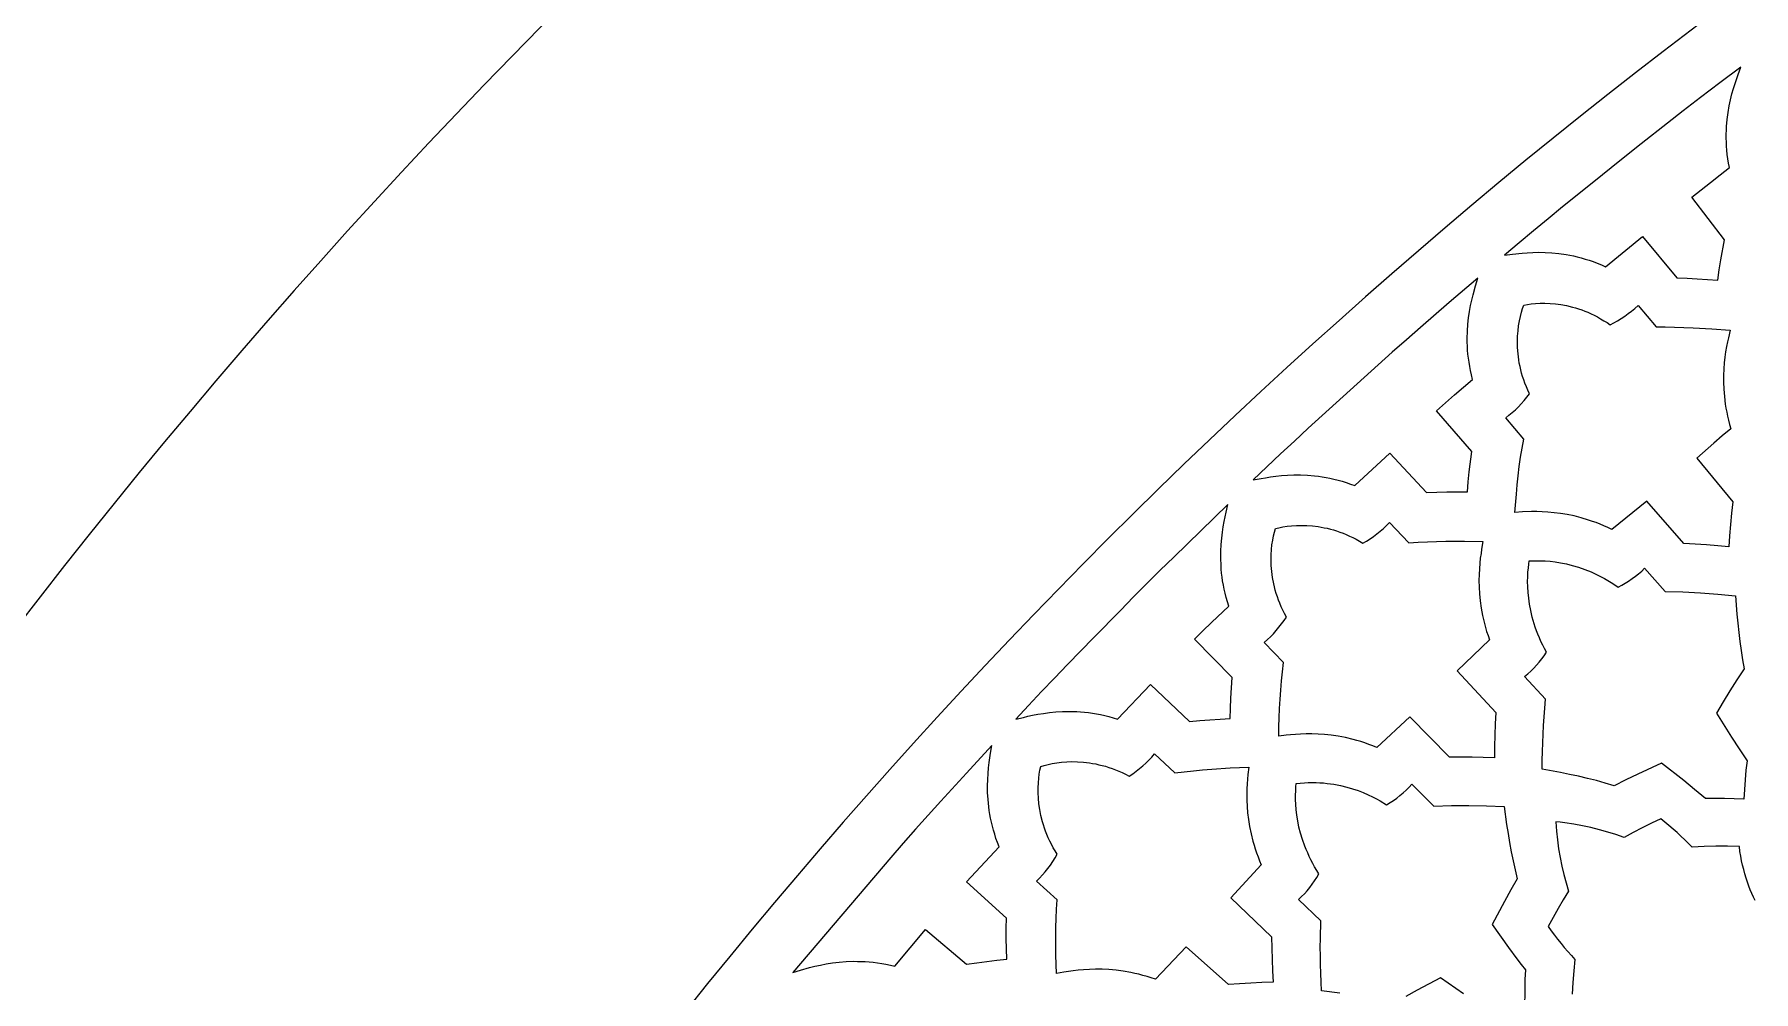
# Model space of a CAD drawing. Extents: x -550 to 550, y -550 to 550.
# Drawn here: x -434.4 to -288, y 304.4 to 385.9 of the extents above; entities that cross this region are included whole.
import ezdxf

# ---------------------------------------------------------------- set-up
doc = ezdxf.new("R2010")
doc.units = 0
doc.layers.add('LAYER_1', color=18, linetype='CONTINUOUS')
doc.layers.add('LAYER_10', color=4, linetype='CONTINUOUS')

msp = doc.modelspace()

# ---------------------------------------------------------------- linework, layer by layer
at = {"layer": 'LAYER_1'}
msp.add_lwpolyline([(0, 550, 0.414214), (-550, 0, 0.414214), (0, -550, 0.414214), (550, 0, 0.414214)], format="xyb", close=True, dxfattribs=at)
for points in [[(-309.19, 367.09), (-308.52, 367.17), (-307.71, 367.26), (-307.26, 367.29), (-306.78, 367.32), (-306.27, 367.33), (-305.73, 367.32), (-305.16, 367.29), (-304.57, 367.23), (-303.96, 367.14), (-303.64, 367.09), (-303.32, 367.02), (-303, 366.94), (-302.67, 366.86), (-302.33, 366.76), (-301.99, 366.65), (-301.65, 366.54), (-301.3, 366.4), (-300.95, 366.26), (-300.6, 366.1), (-297.45, 368.68), (-294.52, 365.16), (-293.66, 365.12), (-292.79, 365.08), (-291.92, 365.03), (-291.05, 364.97), (-290.92, 365.83), (-290.78, 366.69), (-290.47, 368.4), (-293.26, 372.04), (-291.66, 373.29), (-290.85, 373.92), (-290.05, 374.54), (-290.12, 374.92), (-290.18, 375.29), (-290.23, 375.66), (-290.27, 376.02), (-290.29, 376.37), (-290.31, 376.72), (-290.32, 377.06), (-290.32, 377.39), (-290.31, 377.72), (-290.3, 378.04), (-290.25, 378.65), (-290.17, 379.24), (-290.07, 379.8), (-289.96, 380.32), (-289.83, 380.82), (-289.7, 381.28), (-289.57, 381.72), (-289.31, 382.48), (-289.08, 383.11), (-290.87, 381.76), (-292.51, 380.51), (-293.99, 379.37), (-295.33, 378.33), (-297.57, 376.56), (-299.24, 375.23), (-301.75, 373.22), (-304.25, 371.2), (-305.49, 370.18), (-306.73, 369.16), (-307.96, 368.13)], [(-330.6, 347.95), (-329.93, 348.07), (-329.55, 348.14), (-329.13, 348.21), (-328.68, 348.27), (-328.2, 348.32), (-327.69, 348.36), (-327.15, 348.38), (-326.58, 348.38), (-325.98, 348.36), (-325.37, 348.3), (-325.05, 348.26), (-324.72, 348.22), (-324.39, 348.16), (-324.06, 348.09), (-323.72, 348.02), (-323.37, 347.93), (-323.02, 347.83), (-322.67, 347.72), (-322.31, 347.6), (-321.94, 347.46), (-318.96, 350.23), (-315.83, 346.89), (-314.97, 346.91), (-314.1, 346.92), (-313.23, 346.92), (-312.36, 346.92), (-312.29, 347.78), (-312.2, 348.65), (-311.99, 350.38), (-314.99, 353.84), (-313.46, 355.19), (-312.69, 355.85), (-311.92, 356.51), (-312.01, 356.89), (-312.09, 357.26), (-312.16, 357.62), (-312.22, 357.98), (-312.27, 358.33), (-312.31, 358.67), (-312.34, 359.01), (-312.36, 359.35), (-312.37, 359.67), (-312.38, 359.99), (-312.36, 360.61), (-312.32, 361.2), (-312.26, 361.76), (-312.18, 362.3), (-312.09, 362.8), (-311.98, 363.27), (-311.88, 363.71), (-311.66, 364.49), (-311.48, 365.14), (-313.92, 363.05), (-316.34, 360.94), (-317.55, 359.88), (-318.76, 358.82), (-319.96, 357.75), (-321.15, 356.67), (-323.53, 354.51), (-325.91, 352.35), (-327.09, 351.26), (-328.27, 350.17), (-329.44, 349.07)], [(-307.56, 362.84), (-307.25, 362.89), (-306.92, 362.94), (-306.56, 362.97), (-306.17, 362.99), (-305.76, 362.99), (-305.32, 362.98), (-304.87, 362.94), (-304.4, 362.88), (-303.91, 362.79), (-303.41, 362.67), (-303.15, 362.6), (-302.89, 362.51), (-302.63, 362.42), (-302.36, 362.33), (-302.1, 362.22), (-301.83, 362.1), (-301.56, 361.97), (-301.29, 361.83), (-301.02, 361.68), (-300.74, 361.51), (-300.47, 361.34), (-300.19, 361.15), (-299.88, 361.32), (-299.57, 361.51), (-299.26, 361.7), (-298.96, 361.9), (-298.66, 362.11), (-298.38, 362.32), (-298.1, 362.55), (-297.83, 362.79), (-296.3, 360.98), (-295.51, 360.98), (-294.72, 360.97), (-293.93, 360.94), (-293.14, 360.91), (-291.56, 360.81), (-289.98, 360.69), (-290.13, 360.06), (-290.21, 359.7), (-290.29, 359.3), (-290.37, 358.87), (-290.43, 358.41), (-290.49, 357.92), (-290.53, 357.4), (-290.55, 356.85), (-290.55, 356.28), (-290.53, 355.68), (-290.48, 355.05), (-290.4, 354.4), (-290.35, 354.07), (-290.28, 353.73), (-290.21, 353.38), (-290.13, 353.03), (-290.04, 352.68), (-289.94, 352.31), (-290.67, 351.7), (-291.39, 351.07), (-292.81, 349.8), (-289.77, 346.08), (-289.87, 345.12), (-289.96, 344.16), (-290.03, 343.2), (-290.1, 342.24), (-291.05, 342.33), (-292.01, 342.41), (-292.96, 342.48), (-293.92, 342.53), (-297.09, 346.14), (-300.05, 343.73), (-300.39, 343.89), (-300.73, 344.04), (-301.06, 344.18), (-301.39, 344.31), (-301.72, 344.42), (-302.04, 344.53), (-302.67, 344.72), (-303.28, 344.88), (-303.87, 345), (-304.44, 345.09), (-304.98, 345.16), (-305.5, 345.21), (-305.99, 345.24), (-306.46, 345.25), (-306.9, 345.25), (-307.68, 345.22), (-308.33, 345.17), (-308.19, 346.74), (-308.12, 347.53), (-308.03, 348.31), (-307.94, 349.09), (-307.83, 349.88), (-307.7, 350.65), (-307.56, 351.43), (-309.1, 353.23), (-308.82, 353.46), (-308.54, 353.69), (-308.27, 353.93), (-308.02, 354.18), (-307.77, 354.44), (-307.53, 354.71), (-307.3, 354.99), (-307.08, 355.28), (-307.22, 355.58), (-307.34, 355.88), (-307.46, 356.18), (-307.56, 356.47), (-307.66, 356.76), (-307.74, 357.05), (-307.82, 357.33), (-307.88, 357.62), (-307.94, 357.89), (-307.98, 358.17), (-308.05, 358.7), (-308.09, 359.22), (-308.1, 359.72), (-308.09, 360.2), (-308.05, 360.65), (-308, 361.08), (-307.93, 361.49), (-307.84, 361.87), (-307.75, 362.22), (-307.66, 362.55)], [(-350.82, 327.57), (-350.17, 327.73), (-349.79, 327.82), (-349.38, 327.91), (-348.93, 327.99), (-348.45, 328.07), (-347.94, 328.14), (-347.4, 328.19), (-346.83, 328.23), (-346.24, 328.24), (-345.61, 328.22), (-345.29, 328.2), (-344.97, 328.17), (-344.63, 328.13), (-344.29, 328.08), (-343.95, 328.03), (-343.6, 327.96), (-343.24, 327.88), (-342.88, 327.79), (-342.51, 327.69), (-342.14, 327.58), (-339.34, 330.53), (-336.01, 327.38), (-335.15, 327.45), (-334.29, 327.52), (-333.42, 327.58), (-332.56, 327.62), (-332.53, 328.49), (-332.5, 329.37), (-332.4, 331.11), (-335.6, 334.38), (-334.88, 335.1), (-334.15, 335.81), (-332.67, 337.21), (-332.78, 337.58), (-332.89, 337.94), (-332.98, 338.3), (-333.06, 338.65), (-333.14, 339), (-333.2, 339.35), (-333.25, 339.68), (-333.29, 340.01), (-333.32, 340.34), (-333.34, 340.66), (-333.36, 341.28), (-333.36, 341.87), (-333.33, 342.44), (-333.28, 342.98), (-333.22, 343.49), (-333.15, 343.96), (-333.07, 344.41), (-332.9, 345.2), (-332.76, 345.86), (-335.07, 343.62), (-337.37, 341.38), (-338.51, 340.25), (-339.65, 339.12), (-340.79, 337.98), (-341.91, 336.83), (-344.16, 334.53), (-346.4, 332.24), (-347.52, 331.08), (-348.63, 329.92), (-349.74, 328.75)], [(-328.71, 343.8), (-328.41, 343.88), (-328.08, 343.94), (-327.72, 344), (-327.33, 344.04), (-326.92, 344.07), (-326.49, 344.08), (-326.03, 344.07), (-325.56, 344.03), (-325.07, 343.97), (-324.56, 343.88), (-324.3, 343.83), (-324.03, 343.76), (-323.77, 343.69), (-323.5, 343.6), (-323.22, 343.51), (-322.95, 343.41), (-322.67, 343.3), (-322.39, 343.17), (-322.11, 343.04), (-321.83, 342.89), (-321.55, 342.73), (-321.26, 342.56), (-320.95, 342.74), (-320.65, 342.94), (-320.35, 343.14), (-320.06, 343.36), (-319.78, 343.58), (-319.5, 343.82), (-319.24, 344.06), (-318.98, 344.32), (-317.35, 342.6), (-316.56, 342.65), (-315.77, 342.69), (-314.98, 342.71), (-314.19, 342.73), (-312.61, 342.73), (-311.04, 342.7), (-311.15, 342.06), (-311.2, 341.69), (-311.26, 341.29), (-311.31, 340.86), (-311.34, 340.39), (-311.37, 339.9), (-311.38, 339.38), (-311.37, 338.83), (-311.33, 338.26), (-311.27, 337.66), (-311.19, 337.04), (-311.07, 336.39), (-310.99, 336.06), (-310.91, 335.72), (-310.82, 335.38), (-310.72, 335.04), (-310.6, 334.69), (-310.48, 334.33), (-311.86, 333.01), (-312.54, 332.35), (-313.22, 331.68), (-309.95, 328.14), (-310, 327.18), (-310.03, 326.21), (-310.04, 325.25), (-310.05, 324.29), (-311.01, 324.32), (-311.96, 324.34), (-312.92, 324.34), (-313.88, 324.34), (-317.26, 327.76), (-320.06, 325.16), (-320.41, 325.3), (-320.76, 325.43), (-321.1, 325.55), (-321.44, 325.66), (-321.77, 325.76), (-322.1, 325.85), (-322.74, 326), (-323.36, 326.12), (-323.96, 326.21), (-324.53, 326.27), (-325.08, 326.31), (-325.6, 326.33), (-326.1, 326.33), (-326.57, 326.31), (-327, 326.28), (-327.41, 326.25), (-327.78, 326.21), (-328.43, 326.12), (-328.41, 326.91), (-328.39, 327.69), (-328.35, 328.48), (-328.31, 329.27), (-328.26, 330.05), (-328.19, 330.83), (-328.11, 331.62), (-328.02, 332.4), (-329.66, 334.11), (-329.39, 334.35), (-329.13, 334.59), (-328.88, 334.85), (-328.64, 335.12), (-328.41, 335.4), (-328.18, 335.68), (-327.97, 335.97), (-327.77, 336.27), (-327.93, 336.57), (-328.07, 336.86), (-328.21, 337.15), (-328.33, 337.44), (-328.44, 337.72), (-328.54, 338), (-328.63, 338.28), (-328.72, 338.56), (-328.79, 338.84), (-328.85, 339.11), (-328.95, 339.64), (-329.02, 340.15), (-329.06, 340.65), (-329.08, 341.13), (-329.07, 341.58), (-329.04, 342.02), (-329, 342.43), (-328.94, 342.82), (-328.87, 343.18), (-328.79, 343.51)], [(-307.09, 341.06), (-306.8, 341.07), (-306.48, 341.07), (-306.12, 341.07), (-305.74, 341.05), (-305.32, 341.02), (-304.88, 340.96), (-304.42, 340.89), (-303.93, 340.79), (-303.43, 340.67), (-302.91, 340.51), (-302.37, 340.33), (-301.82, 340.11), (-301.54, 339.98), (-301.26, 339.85), (-300.97, 339.7), (-300.69, 339.55), (-300.4, 339.38), (-300.11, 339.2), (-299.82, 339.02), (-299.53, 338.82), (-299.22, 338.98), (-298.92, 339.16), (-298.63, 339.34), (-298.34, 339.54), (-298.06, 339.74), (-297.78, 339.96), (-297.52, 340.19), (-297.27, 340.43), (-295.51, 338.46), (-294.02, 338.41), (-292.52, 338.33), (-291.03, 338.22), (-289.54, 338.08), (-289.41, 336.52), (-289.34, 335.74), (-289.26, 334.96), (-289.16, 334.18), (-289.06, 333.41), (-288.94, 332.63), (-288.8, 331.86), (-289.41, 330.93), (-290, 329.99), (-290.58, 329.04), (-291.15, 328.08), (-289.87, 326.04), (-289.22, 325.04), (-288.88, 324.54), (-288.54, 324.04), (-288.64, 323.23), (-288.71, 322.41), (-288.82, 320.77), (-290.46, 320.82), (-291.27, 320.83), (-292.09, 320.82), (-293.01, 321.59), (-293.94, 322.34), (-295.82, 323.82), (-297.85, 322.89), (-298.86, 322.41), (-299.87, 321.91), (-300.62, 322.13), (-301.37, 322.34), (-302.14, 322.53), (-302.9, 322.71), (-303.67, 322.87), (-304.44, 323.03), (-305.98, 323.32), (-305.98, 324.06), (-305.97, 324.81), (-305.95, 325.55), (-305.92, 326.3), (-305.88, 327.04), (-305.83, 327.78), (-305.78, 328.52), (-305.71, 329.27), (-307.49, 331.22), (-307.22, 331.44), (-306.96, 331.67), (-306.71, 331.92), (-306.47, 332.17), (-306.24, 332.43), (-306.02, 332.7), (-305.82, 332.98), (-305.62, 333.27), (-305.79, 333.58), (-305.95, 333.89), (-306.1, 334.2), (-306.23, 334.5), (-306.36, 334.81), (-306.47, 335.11), (-306.58, 335.4), (-306.67, 335.69), (-306.84, 336.27), (-306.97, 336.82), (-307.07, 337.36), (-307.14, 337.88), (-307.19, 338.37), (-307.22, 338.84), (-307.23, 339.29), (-307.22, 339.7), (-307.2, 340.09), (-307.17, 340.45), (-307.13, 340.77)], [(-369.8, 306.01), (-369.15, 306.2), (-368.37, 306.42), (-367.93, 306.54), (-367.45, 306.64), (-366.95, 306.74), (-366.41, 306.82), (-365.84, 306.89), (-365.25, 306.94), (-364.63, 306.96), (-364.3, 306.95), (-363.97, 306.95), (-363.64, 306.93), (-363.3, 306.9), (-362.95, 306.87), (-362.59, 306.82), (-362.23, 306.76), (-361.87, 306.7), (-361.49, 306.62), (-361.11, 306.53), (-358.5, 309.65), (-355, 306.7), (-354.14, 306.83), (-353.28, 306.95), (-352.43, 307.06), (-351.57, 307.15), (-351.6, 308.03), (-351.62, 308.9), (-351.62, 309.77), (-351.61, 310.64), (-355, 313.72), (-352.23, 316.7), (-352.37, 317.07), (-352.5, 317.42), (-352.61, 317.78), (-352.72, 318.13), (-352.81, 318.47), (-352.89, 318.81), (-352.96, 319.14), (-353.02, 319.47), (-353.07, 319.79), (-353.11, 320.11), (-353.18, 320.73), (-353.21, 321.32), (-353.21, 321.89), (-353.2, 322.43), (-353.17, 322.94), (-353.13, 323.43), (-353.07, 323.88), (-352.96, 324.68), (-352.85, 325.34), (-355.02, 322.97), (-357.19, 320.6), (-358.27, 319.41), (-359.34, 318.21), (-360.4, 317.01), (-361.45, 315.79)], [(-348.69, 323.54), (-348.4, 323.63), (-348.07, 323.71), (-347.71, 323.79), (-347.33, 323.85), (-346.92, 323.91), (-346.48, 323.94), (-346.03, 323.96), (-345.55, 323.95), (-345.05, 323.92), (-344.54, 323.86), (-344.27, 323.81), (-344.01, 323.76), (-343.74, 323.7), (-343.46, 323.64), (-343.18, 323.56), (-342.9, 323.47), (-342.62, 323.37), (-342.33, 323.27), (-342.04, 323.15), (-341.75, 323.02), (-341.46, 322.88), (-341.16, 322.72), (-340.86, 322.92), (-340.57, 323.14), (-340.29, 323.36), (-340.01, 323.59), (-339.74, 323.84), (-339.48, 324.09), (-339.23, 324.35), (-338.99, 324.62), (-337.26, 323), (-336.48, 323.1), (-335.69, 323.18), (-334.91, 323.26), (-334.12, 323.32), (-332.55, 323.42), (-330.98, 323.49), (-331.05, 322.85), (-331.08, 322.47), (-331.11, 322.07), (-331.13, 321.63), (-331.14, 321.16), (-331.14, 320.67), (-331.11, 320.15), (-331.07, 319.6), (-331, 319.03), (-330.91, 318.43), (-330.78, 317.82), (-330.62, 317.18), (-330.53, 316.85), (-330.42, 316.52), (-330.31, 316.19), (-330.19, 315.85), (-330.06, 315.5), (-329.91, 315.16), (-332.51, 312.36), (-329.04, 309.03), (-329.02, 308.06), (-328.99, 307.1), (-328.95, 306.13), (-328.9, 305.17), (-329.85, 305.14), (-330.81, 305.1), (-331.76, 305.05), (-332.71, 304.99), (-336.3, 308.2), (-338.93, 305.43), (-339.29, 305.55), (-339.64, 305.66), (-339.99, 305.76), (-340.33, 305.85), (-340.67, 305.93), (-341.01, 306), (-341.66, 306.11), (-342.28, 306.19), (-342.89, 306.25), (-343.47, 306.28), (-344.02, 306.28), (-344.54, 306.27), (-345.04, 306.24), (-345.51, 306.2), (-345.94, 306.15), (-346.72, 306.03), (-347.36, 305.91), (-347.4, 307.48), (-347.41, 308.26), (-347.41, 309.04), (-347.4, 309.83), (-347.38, 310.61), (-347.35, 311.4), (-347.3, 312.18), (-349.04, 313.79), (-348.79, 314.04), (-348.55, 314.31), (-348.31, 314.58), (-348.09, 314.86), (-347.87, 315.15), (-347.67, 315.45), (-347.47, 315.76), (-347.29, 316.07), (-347.47, 316.35), (-347.63, 316.63), (-347.78, 316.92), (-347.92, 317.2), (-348.05, 317.48), (-348.17, 317.75), (-348.28, 318.03), (-348.38, 318.3), (-348.46, 318.57), (-348.54, 318.84), (-348.68, 319.36), (-348.78, 319.87), (-348.85, 320.36), (-348.89, 320.84), (-348.91, 321.3), (-348.91, 321.73), (-348.89, 322.15), (-348.86, 322.54), (-348.81, 322.9), (-348.76, 323.23)]]:
    msp.add_lwpolyline(points, close=True, dxfattribs=at)
for points in [[(-323.22, 304.25), (-324.78, 304.45), (-324.82, 305.19), (-324.85, 305.94), (-324.87, 306.68), (-324.88, 307.42), (-324.89, 308.16), (-324.88, 308.9), (-324.85, 310.39), (-326.73, 312.23), (-326.48, 312.47), (-326.24, 312.71), (-326, 312.97), (-325.78, 313.24), (-325.57, 313.52), (-325.37, 313.8), (-325.18, 314.1), (-325, 314.39), (-325.19, 314.7), (-325.37, 315), (-325.53, 315.29), (-325.69, 315.59), (-325.83, 315.89), (-325.96, 316.18), (-326.09, 316.47), (-326.2, 316.75), (-326.4, 317.32), (-326.56, 317.86), (-326.7, 318.39), (-326.8, 318.91), (-326.88, 319.4), (-326.94, 319.87), (-326.97, 320.31), (-326.99, 320.73), (-326.99, 321.11), (-326.98, 321.47), (-326.97, 321.8), (-326.94, 322.09), (-326.59, 322.12), (-326.24, 322.15), (-325.91, 322.17), (-325.57, 322.17), (-325.25, 322.17), (-324.93, 322.16), (-324.62, 322.14), (-324.31, 322.11), (-324.02, 322.07), (-323.73, 322.03), (-323.17, 321.92), (-322.64, 321.79), (-322.14, 321.65), (-321.67, 321.49), (-321.23, 321.32), (-320.82, 321.14), (-320.44, 320.96), (-320.09, 320.78), (-319.78, 320.61), (-319.25, 320.29), (-318.95, 320.47), (-318.66, 320.66), (-318.38, 320.86), (-318.1, 321.07), (-317.83, 321.3), (-317.57, 321.53), (-317.32, 321.78), (-317.08, 322.03), (-315.21, 320.17), (-313.72, 320.21), (-312.23, 320.22), (-310.74, 320.2), (-309.24, 320.15), (-309.02, 318.6), (-308.9, 317.83), (-308.77, 317.06), (-308.63, 316.28), (-308.47, 315.52), (-308.3, 314.75), (-308.12, 313.99), (-308.67, 313.03), (-309.21, 312.05), (-310.26, 310.09), (-308.86, 308.14), (-308.15, 307.17), (-307.79, 306.69), (-307.42, 306.22), (-307.46, 305.4), (-307.48, 304.57), (-307.5, 302.93)], [(-287.87, 312.12), (-288.01, 312.42), (-288.14, 312.72), (-288.27, 313.04), (-288.4, 313.36), (-288.52, 313.7), (-288.63, 314.04), (-288.74, 314.4), (-288.83, 314.76), (-288.93, 315.13), (-289.01, 315.52), (-289.08, 315.91), (-289.15, 316.32), (-289.2, 316.74), (-290.21, 316.76), (-291.21, 316.75), (-292.21, 316.73), (-293.21, 316.68), (-293.53, 317), (-293.85, 317.31), (-294.18, 317.62), (-294.51, 317.93), (-294.85, 318.22), (-295.2, 318.52), (-295.55, 318.8), (-295.9, 319.08), (-296.69, 318.71), (-297.48, 318.33), (-298.25, 317.93), (-299.02, 317.51), (-299.71, 317.74), (-300.41, 317.96), (-301.12, 318.16), (-301.84, 318.34), (-302.56, 318.5), (-303.31, 318.64), (-304.06, 318.75), (-304.45, 318.79), (-304.83, 318.83), (-304.78, 318.05), (-304.7, 317.29), (-304.59, 316.54), (-304.46, 315.8), (-304.31, 315.07), (-304.14, 314.35), (-303.95, 313.64), (-303.75, 312.93), (-304.2, 312.19), (-304.64, 311.44), (-305.07, 310.68), (-305.48, 309.92), (-305.22, 309.55), (-304.95, 309.19), (-304.68, 308.83), (-304.39, 308.48), (-304.11, 308.13), (-303.81, 307.79), (-303.51, 307.45), (-303.21, 307.12), (-303.31, 306.13), (-303.39, 305.14), (-303.45, 304.15)], [(-312.69, 304.19), (-314.66, 305.55), (-316.63, 304.49), (-317.6, 303.95)]]:
    msp.add_lwpolyline(points, dxfattribs=at)
at = {"layer": 'LAYER_10'}
for points in [[(-485, 0, 0.414214), (0, -485, 0.414214), (485, 0, 0.414214), (0, 485, 0.414214)], [(355, 0, 0.414214), (0, 355, 0.414214), (-355, 0, 0.414214), (0, -355, 0.414214)]]:
    msp.add_lwpolyline(points, format="xyb", close=True, dxfattribs=at)

doc.saveas('drawing.dxf')
